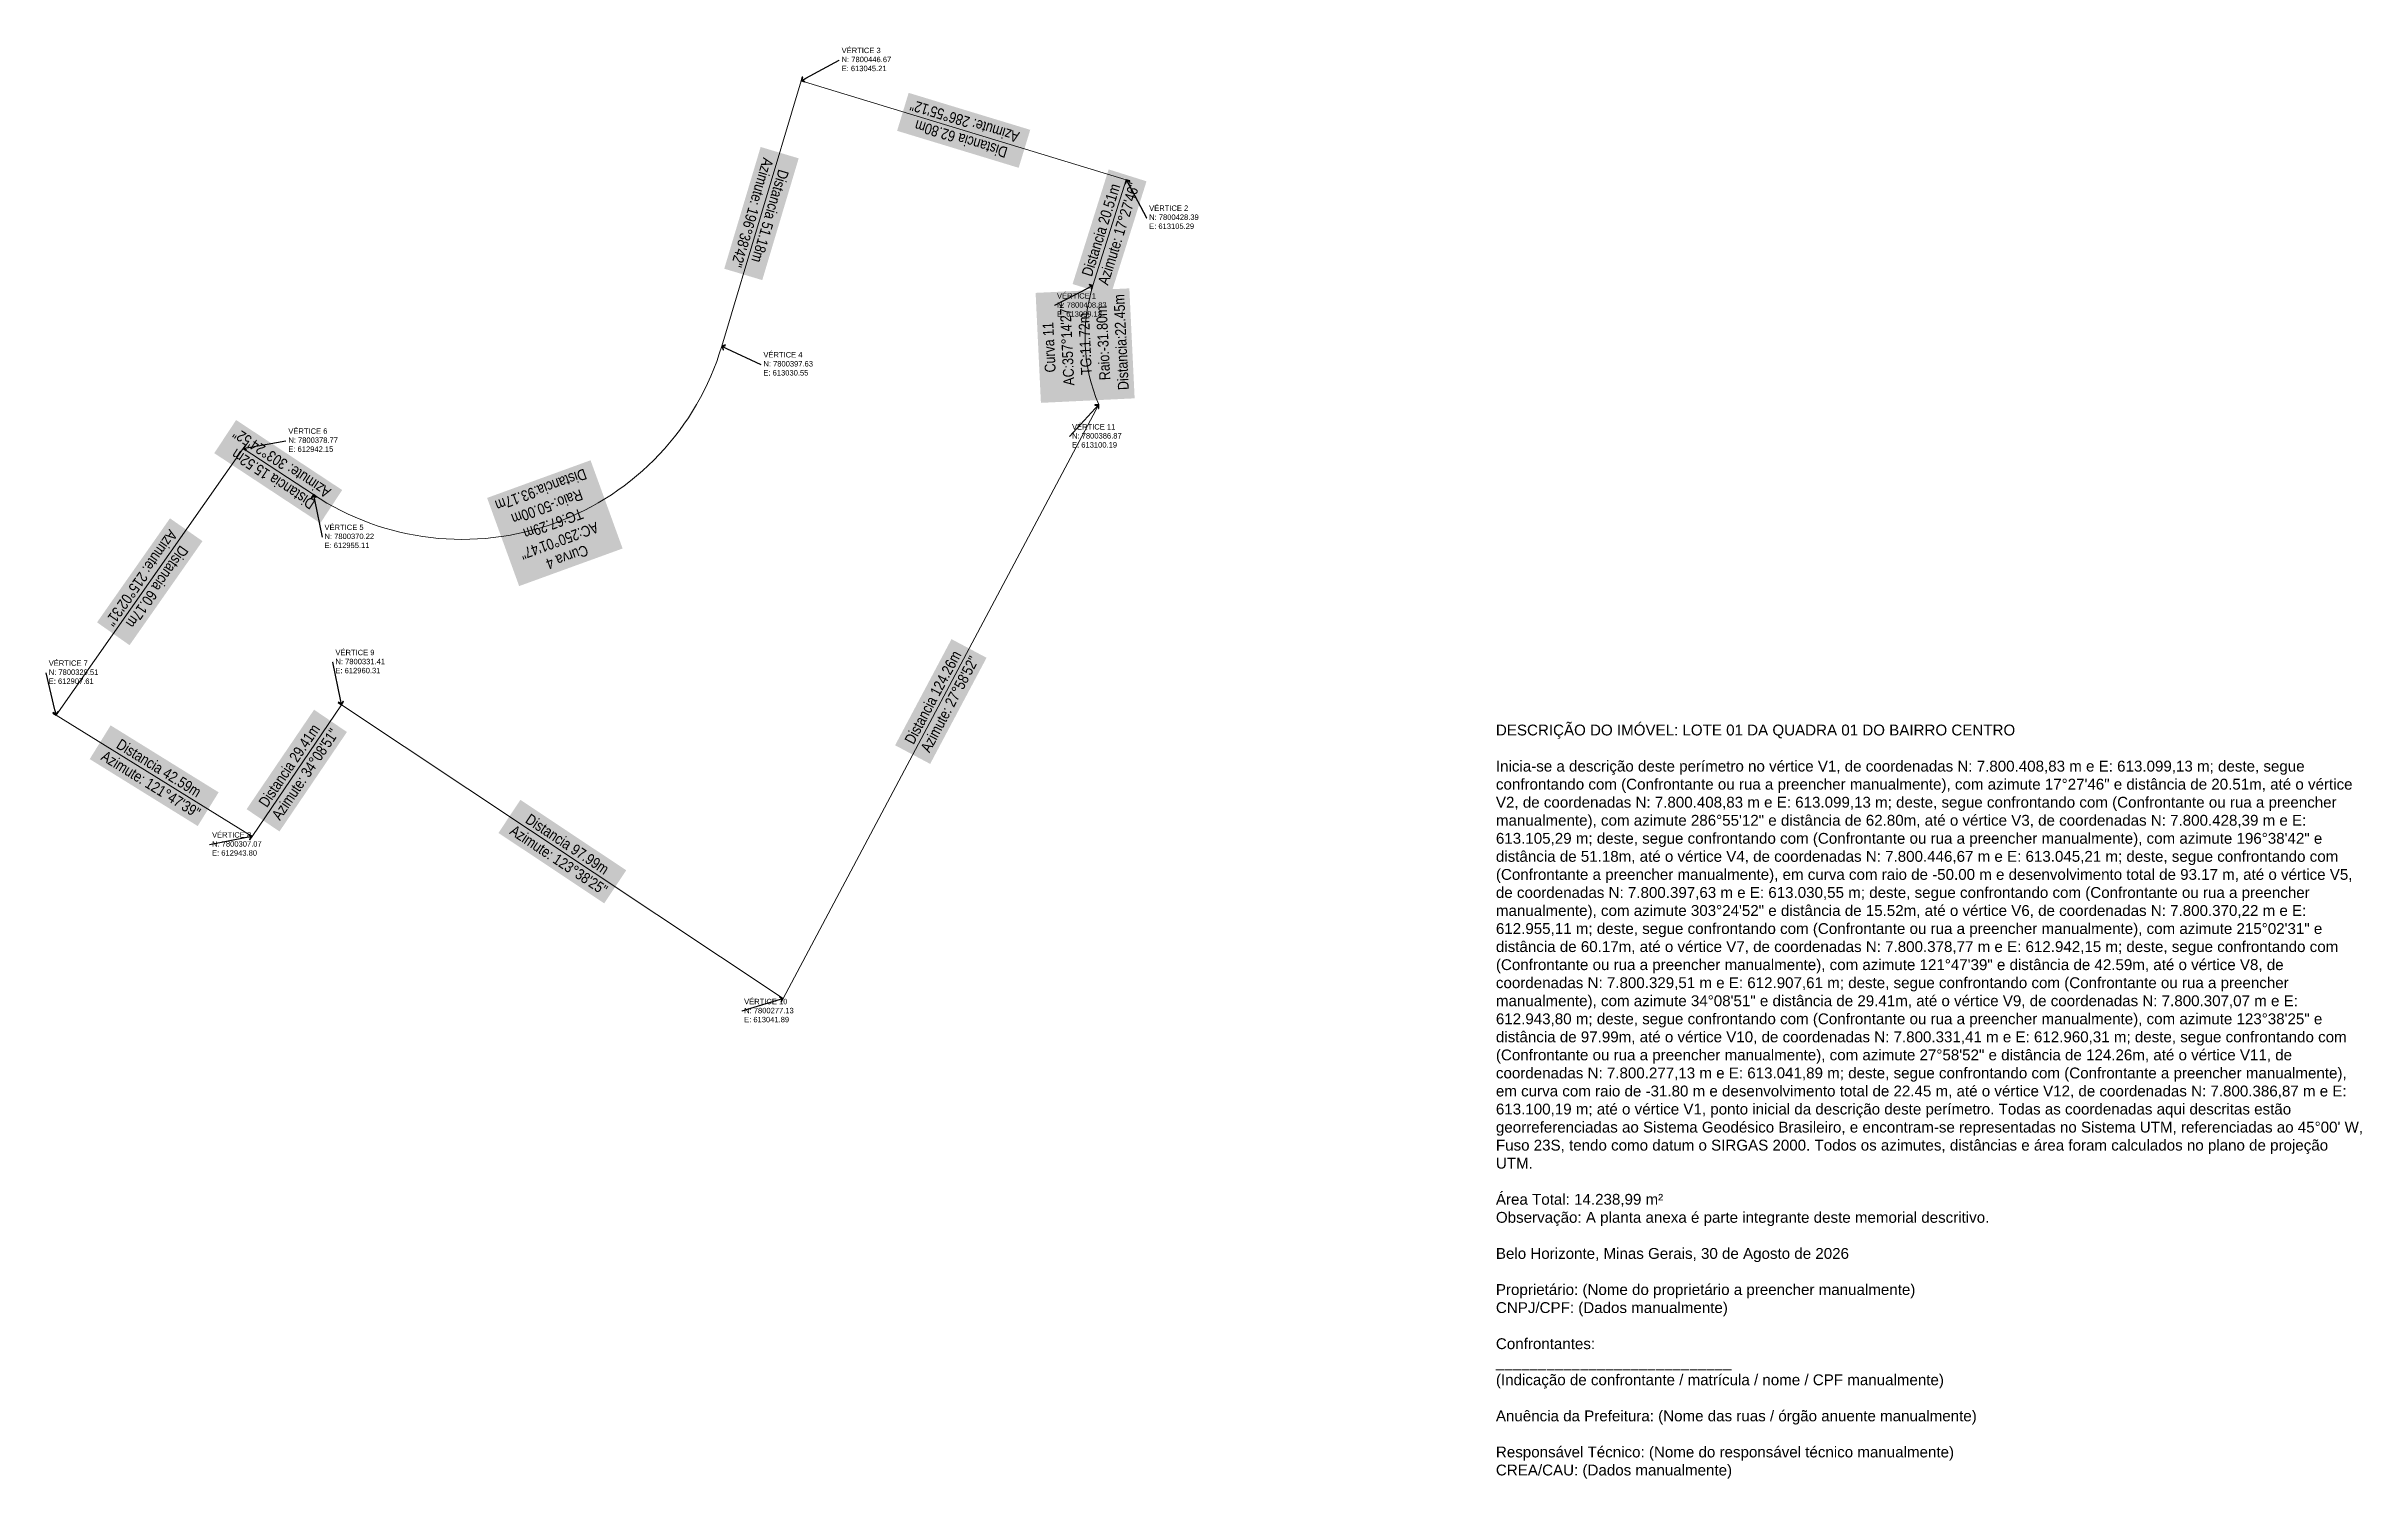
# Model space of a CAD drawing. Extents: x 612906 to 613334, y 7800188 to 7800453.
import ezdxf
from ezdxf import colors
from ezdxf.entities.mleader import LeaderData, LeaderLine
from ezdxf.math import Vec2, Vec3

# ---------------------------------------------------------------- set-up
doc = ezdxf.new("R2010")
doc.units = 0
doc.header["$LTSCALE"] = 0.01
doc.layers.add('PRACA', color=92, linetype='Continuous', lineweight=0)
for name, color, linetype in [('TGCOTA', 7, 'Continuous'), ('TGTABELA', 4, 'Continuous'), ('TGVERTICE', 2, 'Continuous')]:
    doc.layers.add(name, color=color, linetype=linetype)
doc.styles.add('ARK-Z', font='arial.ttf')
doc.styles.add('TGDdim', font='arial.ttf')

# ---------------------------------------------------------------- blocks, each defined once
blk = doc.blocks.new('_Open90')
h = blk.add_hatch(color=256)
h.dxf.hatch_style = 1
h.paths.add_polyline_path([(-0.5, 0.5), (-0.57, 0.43), (-0.14, 0), (-0.57, -0.43), (-0.5, -0.5), (0, 0)])
blk.add_line((-0.14, 0), (-1, 0))
at = {"flags": 128}
blk.add_lwpolyline([(-0.5, 0.5), (-0.57, 0.43), (-0.14, 0), (-0.57, -0.43), (-0.5, -0.5), (0, 0)], close=True, dxfattribs=at)

msp = doc.modelspace()

# ---------------------------------------------------------------- linework, layer by layer
at = {"layer": 'PRACA'}
msp.add_lwpolyline([(613099.13, 7800408.83), (613105.29, 7800428.39), (613045.21, 7800446.67), (613030.55, 7800397.63, -0.502781), (612955.11, 7800370.22), (612942.15, 7800378.77), (612907.61, 7800329.51), (612943.8, 7800307.07), (612960.31, 7800331.41), (613041.89, 7800277.13), (613100.19, 7800386.87, -0.178323)], format="xyb", close=True, dxfattribs=at)

# ---------------------------------------------------------------- texts
at = {"layer": 'TGCOTA', "char_height": 2, "attachment_point": 5, "style": 'TGDdim', "bg_fill": 1, "box_fill_scale": 1.5, "bg_fill_color": 256, "bg_fill_true_color": 16770196, "bg_fill_transparency": 0}
for s, insert, rotation in [('{\\fArial Narrow|b0|i0|c0|p34;Distancia 62.80m\\P Azimute: 286°55\'12"}', (613075.25, 7800437.53), 163.0799), ('{\\fArial Narrow|b0|i0|c0|p34;Distancia 51.18m\\P Azimute: 196°38\'42"}', (613037.88, 7800422.15), 253.355), ('{\\fArial Narrow|b0|i0|c0|p34;Distancia 20.51m\\P Azimute: 17°27\'46"}', (613102.21, 7800418.61), 72.5373), ('{\\fArial Narrow|b0|i0|c0|p34;Curva 11\\P AC:357°14\'27"\\P TG:11.72m\\P Raio:-31.80m\\P Distancia:22.45m}', (613097.7, 7800397.75), 92.7591), ('{\\fArial Narrow|b0|i0|c0|p34;Distancia 15.52m\\P Azimute: 303°24\'52"}', (612948.63, 7800374.49), 146.5856), ('{\\fArial Narrow|b0|i0|c0|p34;Curva 4\\P AC:250°01\'47"\\P TG:67.29m\\P Raio:-50.00m\\P Distancia:93.17m}', (612999.72, 7800364.96), 199.9703), ('{\\fArial Narrow|b0|i0|c0|p34;Distancia 60.17m\\P Azimute: 215°02\'31"}', (612924.88, 7800354.14), 234.9581), ('{\\fArial Narrow|b0|i0|c0|p34;Distancia 124.26m\\P Azimute: 27°58\'52"}', (613071.04, 7800332), 62.019), ('{\\fArial Narrow|b0|i0|c0|p34;Distancia 29.41m\\P Azimute: 34°08\'51"}', (612952.06, 7800319.24), 55.8525), ('{\\fArial Narrow|b0|i0|c0|p34;Distancia 42.59m\\P Azimute: 121°47\'39"}', (612925.7, 7800318.29), 328.2059), ('{\\fArial Narrow|b0|i0|c0|p34;Distancia 97.99m\\P Azimute: 123°38\'25"}', (613001.1, 7800304.27), 326.3597)]:
    msp.add_mtext(s, dxfattribs=dict(at, insert=insert, rotation=rotation))
at = {"layer": 'TGTABELA', "insert": (613173.57, 7800327.74), "char_height": 2, "width": 160, "attachment_point": 1, "style": 'ARK-Z'}
msp.add_mtext('DESCRIÇÃO DO IMÓVEL: LOTE 01 DA QUADRA 01 DO BAIRRO CENTRO\\P\\PInicia-se a descrição deste perímetro no vértice V1, de coordenadas N: 7.800.408,83 m e E: 613.099,13 m; deste, segue confrontando com (Confrontante ou rua a preencher manualmente), com azimute 17°27\'46" e distância de 20.51m, até o vértice V2, de coordenadas N: 7.800.408,83 m e E: 613.099,13 m; deste, segue confrontando com (Confrontante ou rua a preencher manualmente), com azimute 286°55\'12" e distância de 62.80m, até o vértice V3, de coordenadas N: 7.800.428,39 m e E: 613.105,29 m; deste, segue confrontando com (Confrontante ou rua a preencher manualmente), com azimute 196°38\'42" e distância de 51.18m, até o vértice V4, de coordenadas N: 7.800.446,67 m e E: 613.045,21 m; deste, segue confrontando com (Confrontante a preencher manualmente), em curva com raio de -50.00 m e desenvolvimento total de 93.17 m, até o vértice V5, de coordenadas N: 7.800.397,63 m e E: 613.030,55 m; deste, segue confrontando com (Confrontante ou rua a preencher manualmente), com azimute 303°24\'52" e distância de 15.52m, até o vértice V6, de coordenadas N: 7.800.370,22 m e E: 612.955,11 m; deste, segue confrontando com (Confrontante ou rua a preencher manualmente), com azimute 215°02\'31" e distância de 60.17m, até o vértice V7, de coordenadas N: 7.800.378,77 m e E: 612.942,15 m; deste, segue confrontando com (Confrontante ou rua a preencher manualmente), com azimute 121°47\'39" e distância de 42.59m, até o vértice V8, de coordenadas N: 7.800.329,51 m e E: 612.907,61 m; deste, segue confrontando com (Confrontante ou rua a preencher manualmente), com azimute 34°08\'51" e distância de 29.41m, até o vértice V9, de coordenadas N: 7.800.307,07 m e E: 612.943,80 m; deste, segue confrontando com (Confrontante ou rua a preencher manualmente), com azimute 123°38\'25" e distância de 97.99m, até o vértice V10, de coordenadas N: 7.800.331,41 m e E: 612.960,31 m; deste, segue confrontando com (Confrontante ou rua a preencher manualmente), com azimute 27°58\'52" e distância de 124.26m, até o vértice V11, de coordenadas N: 7.800.277,13 m e E: 613.041,89 m; deste, segue confrontando com (Confrontante a preencher manualmente), em curva com raio de -31.80 m e desenvolvimento total de 22.45 m, até o vértice V12, de coordenadas N: 7.800.386,87 m e E: 613.100,19 m; até o vértice V1, ponto inicial da descrição deste perímetro. Todas as coordenadas aqui descritas estão georreferenciadas ao Sistema Geodésico Brasileiro, e encontram-se representadas no Sistema UTM, referenciadas ao 45°00\' W, Fuso 23S, tendo como datum o SIRGAS 2000. Todos os azimutes, distâncias e área foram calculados no plano de projeção UTM.\\P\\PÁrea Total: 14.238,99 m²\\PObservação: A planta anexa é parte integrante deste memorial descritivo.\\P\\PBelo Horizonte, Minas Gerais, 30 de Agosto de 2026\\P\\PProprietário: (Nome do proprietário a preencher manualmente)\\PCNPJ/CPF: (Dados manualmente)\\P\\PConfrontantes:\\P____________________________\\P(Indicação de confrontante / matrícula / nome / CPF manualmente)\\P\\PAnuência da Prefeitura: (Nome das ruas / órgão anuente manualmente)\\P\\PResponsável Técnico: (Nome do responsável técnico manualmente)\\PCREA/CAU: (Dados manualmente)', dxfattribs=at)

# ---------------------------------------------------------------- leaders
at = {"layer": 'TGVERTICE'}
ml = msp.add_multileader_mtext('Standard', dxfattribs=at)
ml.set_content('VÉRTICE 3\\PN: 7800446.67\\PE: 613045.21', color=256, style='ARK-Z')
ml.set_leader_properties(color=256, linetype='ByLayer', lineweight=-1)
ml.set_arrow_properties(name='OPEN90')
ml.build(insert=Vec2(0, 0))
ml.multileader.update_dxf_attribs({"text_left_attachment_type": 2, "text_right_attachment_type": 2, "dogleg_length": 0.0036, "arrow_head_size": 1, "scale": 500})
ctx = ml.context
ctx.base_point, ctx.scale, ctx.char_height, ctx.arrow_head_size, ctx.landing_gap_size = Vec3(613052.25, 7800450.47), 500, 1, 1, 0.45
ctx.left_attachment, ctx.right_attachment = 2, 2
notes = []
notes.append((ctx, [(0, (1, 1, 0), (613052.25, 7800450.47), (1, 0), 0.0036, [(0, [(613045.21, 7800446.67)], 0, [])])]))
ctx.mtext.insert, ctx.mtext.flow_direction = Vec3(613052.7, 7800452.78), 5
ml = msp.add_multileader_mtext('Standard', dxfattribs=at)
ml.set_content('VÉRTICE 2\\PN: 7800428.39\\PE: 613105.29', color=256, style='ARK-Z')
ml.set_leader_properties(color=256, linetype='ByLayer', lineweight=-1)
ml.set_arrow_properties(name='OPEN90')
ml.build(insert=Vec2(0, 0))
ml.multileader.update_dxf_attribs({"text_left_attachment_type": 2, "text_right_attachment_type": 2, "dogleg_length": 0.0036, "arrow_head_size": 1, "scale": 500})
ctx = ml.context
ctx.base_point, ctx.scale, ctx.char_height, ctx.arrow_head_size, ctx.landing_gap_size = Vec3(613109.06, 7800421.34), 500, 1, 1, 0.45
ctx.left_attachment, ctx.right_attachment = 2, 2
notes.append((ctx, [(0, (1, 1, 0), (613109.05, 7800421.34), (1, 0), 0.0036, [(0, [(613105.29, 7800428.39)], 0, [])])]))
ctx.mtext.insert, ctx.mtext.flow_direction = Vec3(613109.51, 7800423.64), 5
ml = msp.add_multileader_mtext('Standard', dxfattribs=at)
ml.set_content('VÉRTICE 1\\PN: 7800408.83\\PE: 613099.13', color=256, style='ARK-Z')
ml.set_leader_properties(color=256, linetype='ByLayer', lineweight=-1)
ml.set_arrow_properties(name='OPEN90')
ml.build(insert=Vec2(0, 0))
ml.multileader.update_dxf_attribs({"text_left_attachment_type": 2, "text_right_attachment_type": 2, "dogleg_length": 0.0036, "arrow_head_size": 1, "scale": 500})
ctx = ml.context
ctx.base_point, ctx.scale, ctx.char_height, ctx.arrow_head_size, ctx.landing_gap_size = Vec3(613092.04, 7800405.13), 500, 1, 1, 0.45
ctx.left_attachment, ctx.right_attachment = 2, 2
notes.append((ctx, [(0, (1, 1, 0), (613092.04, 7800405.13), (1, 0), 0.0036, [(0, [(613099.13, 7800408.83)], 0, [])])]))
ctx.mtext.insert, ctx.mtext.flow_direction = Vec3(613092.49, 7800407.43), 5
ml = msp.add_multileader_mtext('Standard', dxfattribs=at)
ml.set_content('VÉRTICE 4\\PN: 7800397.63\\PE: 613030.55', color=256, style='ARK-Z')
ml.set_leader_properties(color=256, linetype='ByLayer', lineweight=-1)
ml.set_arrow_properties(name='OPEN90')
ml.build(insert=Vec2(0, 0))
ml.multileader.update_dxf_attribs({"text_left_attachment_type": 2, "text_right_attachment_type": 2, "dogleg_length": 0.0036, "arrow_head_size": 1, "scale": 500})
ctx = ml.context
ctx.base_point, ctx.scale, ctx.char_height, ctx.arrow_head_size, ctx.landing_gap_size = Vec3(613037.8, 7800394.25), 500, 1, 1, 0.45
ctx.left_attachment, ctx.right_attachment = 2, 2
notes.append((ctx, [(0, (1, 1, 0), (613037.8, 7800394.25), (1, 0), 0.0036, [(0, [(613030.55, 7800397.63)], 0, [])])]))
ctx.mtext.insert, ctx.mtext.flow_direction = Vec3(613038.25, 7800396.56), 5
ml = msp.add_multileader_mtext('Standard', dxfattribs=at)
ml.set_content('VÉRTICE 11\\PN: 7800386.87\\PE: 613100.19', color=256, style='ARK-Z')
ml.set_leader_properties(color=256, linetype='ByLayer', lineweight=-1)
ml.set_arrow_properties(name='OPEN90')
ml.build(insert=Vec2(0, 0))
ml.multileader.update_dxf_attribs({"text_left_attachment_type": 2, "text_right_attachment_type": 2, "dogleg_length": 0.0036, "arrow_head_size": 1, "scale": 500})
ctx = ml.context
ctx.base_point, ctx.scale, ctx.char_height, ctx.arrow_head_size, ctx.landing_gap_size = Vec3(613094.82, 7800380.94), 500, 1, 1, 0.45
ctx.left_attachment, ctx.right_attachment = 2, 2
notes.append((ctx, [(0, (1, 1, 0), (613094.81, 7800380.94), (1, 0), 0.0036, [(0, [(613100.19, 7800386.87)], 0, [])])]))
ctx.mtext.insert, ctx.mtext.flow_direction = Vec3(613095.27, 7800383.25), 5
ml = msp.add_multileader_mtext('Standard', dxfattribs=at)
ml.set_content('VÉRTICE 6\\PN: 7800378.77\\PE: 612942.15', color=256, style='ARK-Z')
ml.set_leader_properties(color=256, linetype='ByLayer', lineweight=-1)
ml.set_arrow_properties(name='OPEN90')
ml.build(insert=Vec2(0, 0))
ml.multileader.update_dxf_attribs({"text_left_attachment_type": 2, "text_right_attachment_type": 2, "dogleg_length": 0.0036, "arrow_head_size": 1, "scale": 500})
ctx = ml.context
ctx.base_point, ctx.scale, ctx.char_height, ctx.arrow_head_size, ctx.landing_gap_size = Vec3(612950.04, 7800380.15), 500, 1, 1, 0.45
ctx.left_attachment, ctx.right_attachment = 2, 2
notes.append((ctx, [(0, (1, 1, 0), (612950.03, 7800380.15), (1, 0), 0.0036, [(0, [(612942.15, 7800378.77)], 0, [])])]))
ctx.mtext.insert, ctx.mtext.flow_direction = Vec3(612950.49, 7800382.46), 5
ml = msp.add_multileader_mtext('Standard', dxfattribs=at)
ml.set_content('VÉRTICE 5\\PN: 7800370.22\\PE: 612955.11', color=256, style='ARK-Z')
ml.set_leader_properties(color=256, linetype='ByLayer', lineweight=-1)
ml.set_arrow_properties(name='OPEN90')
ml.build(insert=Vec2(0, 0))
ml.multileader.update_dxf_attribs({"text_left_attachment_type": 2, "text_right_attachment_type": 2, "dogleg_length": 0.0036, "arrow_head_size": 1, "scale": 500})
ctx = ml.context
ctx.base_point, ctx.scale, ctx.char_height, ctx.arrow_head_size, ctx.landing_gap_size = Vec3(612956.72, 7800362.38), 500, 1, 1, 0.45
ctx.left_attachment, ctx.right_attachment = 2, 2
notes.append((ctx, [(0, (1, 1, 0), (612956.72, 7800362.38), (1, 0), 0.0036, [(0, [(612955.11, 7800370.22)], 0, [])])]))
ctx.mtext.insert, ctx.mtext.flow_direction = Vec3(612957.17, 7800364.69), 5
ml = msp.add_multileader_mtext('Standard', dxfattribs=at)
ml.set_content('VÉRTICE 7\\PN: 7800329.51\\PE: 612907.61', color=256, style='ARK-Z')
ml.set_leader_properties(color=256, linetype='ByLayer', lineweight=-1)
ml.set_arrow_properties(name='OPEN90')
ml.build(insert=Vec2(0, 0))
ml.multileader.update_dxf_attribs({"text_left_attachment_type": 2, "text_right_attachment_type": 2, "dogleg_length": 0.0036, "arrow_head_size": 1, "scale": 500})
ctx = ml.context
ctx.base_point, ctx.scale, ctx.char_height, ctx.arrow_head_size, ctx.landing_gap_size = Vec3(612905.78, 7800337.29), 500, 1, 1, 0.45
ctx.left_attachment, ctx.right_attachment = 2, 2
notes.append((ctx, [(0, (1, 1, 0), (612905.78, 7800337.29), (1, 0), 0.0036, [(0, [(612907.61, 7800329.51)], 0, [])])]))
ctx.mtext.insert, ctx.mtext.flow_direction = Vec3(612906.23, 7800339.6), 5
ml = msp.add_multileader_mtext('Standard', dxfattribs=at)
ml.set_content('VÉRTICE 9\\PN: 7800331.41\\PE: 612960.31', color=256, style='ARK-Z')
ml.set_leader_properties(color=256, linetype='ByLayer', lineweight=-1)
ml.set_arrow_properties(name='OPEN90')
ml.build(insert=Vec2(0, 0))
ml.multileader.update_dxf_attribs({"text_left_attachment_type": 2, "text_right_attachment_type": 2, "dogleg_length": 0.0036, "arrow_head_size": 1, "scale": 500})
ctx = ml.context
ctx.base_point, ctx.scale, ctx.char_height, ctx.arrow_head_size, ctx.landing_gap_size = Vec3(612958.74, 7800339.25), 500, 1, 1, 0.45
ctx.left_attachment, ctx.right_attachment = 2, 2
notes.append((ctx, [(0, (1, 1, 0), (612958.74, 7800339.25), (1, 0), 0.0036, [(0, [(612960.31, 7800331.41)], 0, [])])]))
ctx.mtext.insert, ctx.mtext.flow_direction = Vec3(612959.19, 7800341.56), 5
ml = msp.add_multileader_mtext('Standard', dxfattribs=at)
ml.set_content('VÉRTICE 8\\PN: 7800307.07\\PE: 612943.80', color=256, style='ARK-Z')
ml.set_leader_properties(color=256, linetype='ByLayer', lineweight=-1)
ml.set_arrow_properties(name='OPEN90')
ml.build(insert=Vec2(0, 0))
ml.multileader.update_dxf_attribs({"text_left_attachment_type": 2, "text_right_attachment_type": 2, "dogleg_length": 0.0036, "arrow_head_size": 1, "scale": 500})
ctx = ml.context
ctx.base_point, ctx.scale, ctx.char_height, ctx.arrow_head_size, ctx.landing_gap_size = Vec3(612935.95, 7800305.56), 500, 1, 1, 0.45
ctx.left_attachment, ctx.right_attachment = 2, 2
notes.append((ctx, [(0, (1, 1, 0), (612935.95, 7800305.56), (1, 0), 0.0036, [(0, [(612943.8, 7800307.07)], 0, [])])]))
ctx.mtext.insert, ctx.mtext.flow_direction = Vec3(612936.4, 7800307.87), 5
ml = msp.add_multileader_mtext('Standard', dxfattribs=at)
ml.set_content('VÉRTICE 10\\PN: 7800277.13\\PE: 613041.89', color=256, style='ARK-Z')
ml.set_leader_properties(color=256, linetype='ByLayer', lineweight=-1)
ml.set_arrow_properties(name='OPEN90')
ml.build(insert=Vec2(0, 0))
ml.multileader.update_dxf_attribs({"text_left_attachment_type": 2, "text_right_attachment_type": 2, "dogleg_length": 0.0036, "arrow_head_size": 1, "scale": 500})
ctx = ml.context
ctx.base_point, ctx.scale, ctx.char_height, ctx.arrow_head_size, ctx.landing_gap_size = Vec3(613034.24, 7800274.79), 500, 1, 1, 0.45
ctx.left_attachment, ctx.right_attachment = 2, 2
notes.append((ctx, [(0, (1, 1, 0), (613034.24, 7800274.79), (1, 0), 0.0036, [(0, [(613041.89, 7800277.13)], 0, [])])]))
ctx.mtext.insert, ctx.mtext.flow_direction = Vec3(613034.69, 7800277.09), 5
for ctx, leaders in notes:
    for number, flags, end, landing, length, lines in leaders:
        leader = LeaderData()
        leader.index, (leader.has_last_leader_line, leader.has_dogleg_vector, leader.attachment_direction) = number, flags
        leader.last_leader_point, leader.dogleg_vector, leader.dogleg_length = Vec3(end), Vec3(landing), length
        for number, points, colour, breaks in lines:
            line = LeaderLine()
            line.index, line.vertices, line.color, line.breaks = number, Vec3.list(points), colors.encode_raw_color(colour), breaks
            leader.lines.append(line)
        ctx.leaders.append(leader)

doc.saveas('drawing.dxf')
